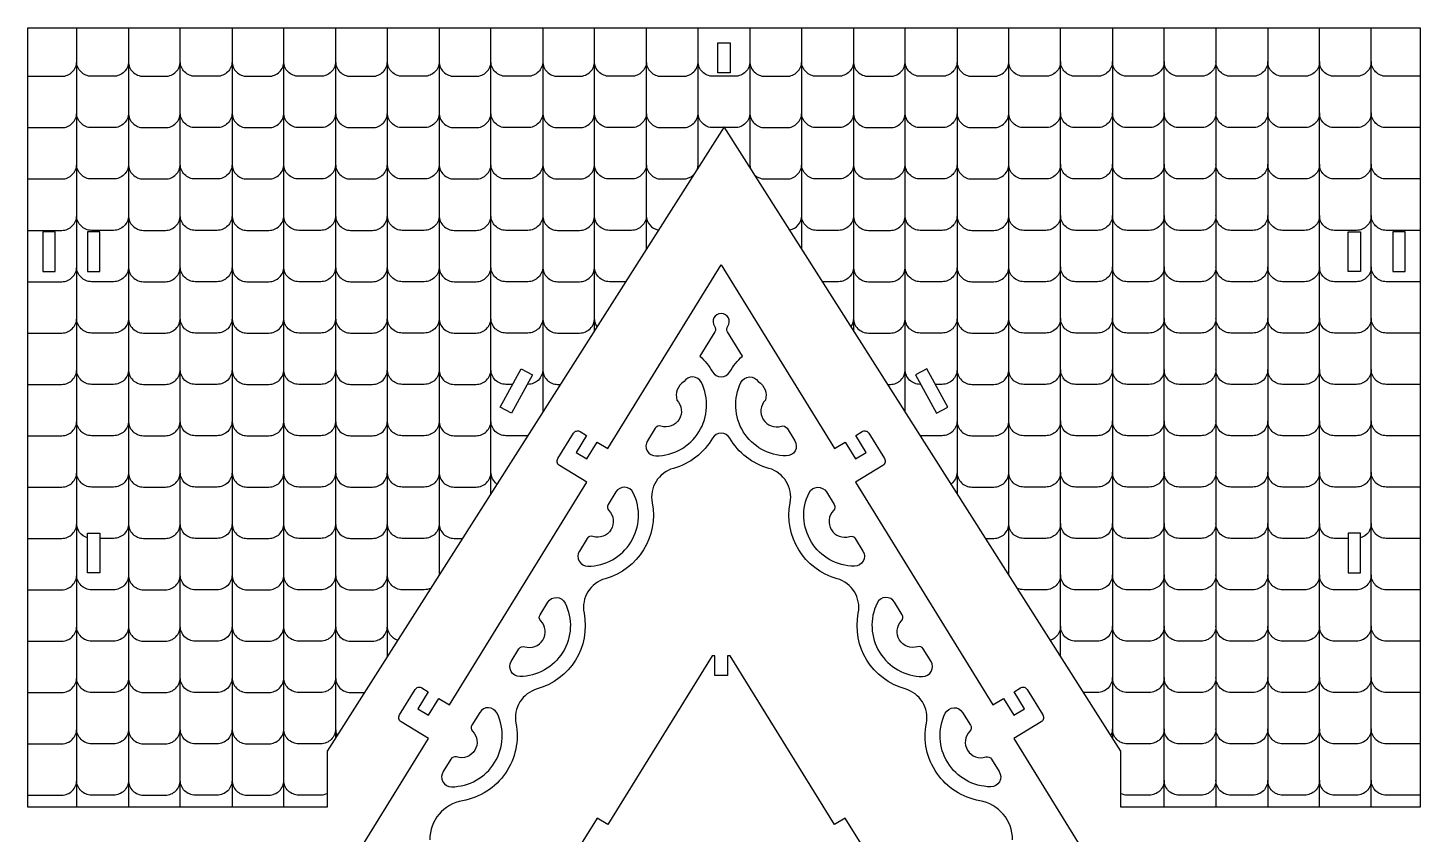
# Model space of a CAD drawing. Extents: x 3334 to 5610, y 984 to 2451.
# Drawn here: x 3782 to 4455, y 1554 to 1944 of the extents above; entities that cross this region are included whole.
import ezdxf

# ---------------------------------------------------------------- set-up
doc = ezdxf.new("R2010")
doc.units = 0
doc.header["$MEASUREMENT"] = 0
doc.layers.add('LAYER1', color=18, linetype='CONTINUOUS')

msp = doc.modelspace()

# ---------------------------------------------------------------- linework, layer by layer
at = {"layer": 'LAYER1'}
for points in [[(3926.78, 1594.5), (3926.78, 1567.47), (3782.06, 1567.47), (3782.06, 1944.45), (4455.5, 1944.45), (4455.5, 1567.47), (4310.78, 1567.47), (4310.78, 1594.5), (4118.78, 1896.58)], [(4115.78, 1922.75), (4115.78, 1937.15), (4121.78, 1937.15), (4121.78, 1922.75)], [(3789.26, 1826.53), (3795.26, 1826.53), (3795.26, 1845.73), (3789.26, 1845.73)], [(3810.86, 1826.53), (3816.86, 1826.53), (3816.86, 1845.73), (3810.86, 1845.73)], [(4426.7, 1826.53), (4420.7, 1826.53), (4420.7, 1845.73), (4426.7, 1845.73)], [(4442.3, 1826.53), (4448.3, 1826.53), (4448.3, 1845.73), (4442.3, 1845.73)], [(4026.13, 1776.51), (4016.01, 1757.97), (4010.52, 1760.97), (4020.64, 1779.51)], [(4211.42, 1776.51), (4221.54, 1757.97), (4227.03, 1760.97), (4216.91, 1779.51)], [(3816.86, 1680.78), (3810.86, 1680.78), (3810.86, 1699.98), (3816.86, 1699.98)], [(4420.7, 1680.78), (4426.7, 1680.78), (4426.7, 1699.98), (4420.7, 1699.98)]]:
    msp.add_lwpolyline(points, close=True, dxfattribs=at)
for points in [[(3805.68, 1567.47), (3805.68, 1944.45)], [(3830.73, 1944.45), (3830.73, 1567.47)], [(3855.78, 1567.47), (3855.78, 1944.45)], [(3880.83, 1944.45), (3880.83, 1567.47)], [(3905.87, 1567.47), (3905.87, 1944.45)], [(3930.92, 1944.45), (3930.92, 1601.02)], [(3955.97, 1640.43), (3955.97, 1944.45)], [(3981.02, 1944.45), (3981.02, 1679.83)], [(4006.06, 1719.24), (4006.06, 1944.45)], [(4031.11, 1944.45), (4031.11, 1758.65)], [(4056.16, 1798.06), (4056.16, 1944.45)], [(4081.21, 1944.45), (4081.21, 1837.47)], [(4106.25, 1876.88), (4106.25, 1944.45)], [(4131.3, 1944.45), (4131.3, 1876.88)], [(4156.35, 1837.47), (4156.35, 1944.45)], [(4181.4, 1944.45), (4181.4, 1798.06)], [(4206.44, 1758.65), (4206.44, 1944.45)], [(4231.49, 1944.45), (4231.49, 1719.24)], [(4256.54, 1679.83), (4256.54, 1944.45)], [(4281.59, 1640.43), (4281.59, 1944.45)], [(4306.63, 1944.45), (4306.63, 1601.02)], [(4331.68, 1567.47), (4331.68, 1944.45)], [(4356.73, 1944.45), (4356.73, 1567.47)], [(4381.78, 1944.45), (4381.78, 1567.47)], [(4406.82, 1567.47), (4406.82, 1944.45)], [(4431.87, 1567.47), (4431.87, 1944.45)], [(4187.47, 1545.78), (4177.38, 1562.12), (4172.28, 1558.97), (4121.83, 1640.64), (4120.4, 1640.64), (4120.4, 1631.04), (4114.4, 1631.04), (4114.4, 1640.64), (4112.98, 1640.64), (4062.53, 1558.97), (4057.42, 1562.12), (4047.34, 1545.78)]]:
    msp.add_lwpolyline(points, dxfattribs=at)
for points in [[(3782.06, 1921), (3798.48, 1921, 0.414214), (3805.68, 1928.2)], [(3830.73, 1928.2, -0.414214), (3823.53, 1921), (3812.88, 1921, -0.414214), (3805.68, 1928.2)], [(3830.73, 1928.2, 0.414214), (3837.93, 1921), (3848.58, 1921, 0.414214), (3855.78, 1928.2)], [(3880.83, 1928.2, -0.414214), (3873.63, 1921), (3862.98, 1921, -0.414214), (3855.78, 1928.2)], [(3880.83, 1928.2, 0.414214), (3888.03, 1921), (3898.67, 1921, 0.414214), (3905.87, 1928.2)], [(3930.92, 1928.2, -0.414214), (3923.72, 1921), (3913.07, 1921, -0.414214), (3905.87, 1928.2)], [(3930.92, 1928.2, 0.414214), (3938.12, 1921), (3948.77, 1921, 0.414214), (3955.97, 1928.2)], [(3981.02, 1928.2, -0.414214), (3973.82, 1921), (3963.17, 1921, -0.414214), (3955.97, 1928.2)], [(3981.02, 1928.2, 0.414214), (3988.22, 1921), (3998.86, 1921, 0.414214), (4006.06, 1928.2)], [(4031.11, 1928.2, -0.414214), (4023.91, 1921), (4013.26, 1921, -0.414214), (4006.06, 1928.2)], [(4031.11, 1928.2, 0.414214), (4038.31, 1921), (4048.96, 1921, 0.414214), (4056.16, 1928.2)], [(4081.21, 1928.2, -0.414214), (4074.01, 1921), (4063.36, 1921, -0.414214), (4056.16, 1928.2)], [(4081.21, 1928.2, 0.414214), (4088.41, 1921), (4099.05, 1921, 0.414214), (4106.25, 1928.2)], [(4131.3, 1928.2, -0.414214), (4124.1, 1921), (4113.45, 1921, -0.414214), (4106.25, 1928.2)], [(4131.3, 1928.2, 0.414214), (4138.5, 1921), (4149.15, 1921, 0.414214), (4156.35, 1928.2)], [(4181.4, 1928.2, -0.414214), (4174.2, 1921), (4163.55, 1921, -0.414214), (4156.35, 1928.2)], [(4181.4, 1928.2, 0.414214), (4188.6, 1921), (4199.24, 1921, 0.414214), (4206.44, 1928.2)], [(4231.49, 1928.2, -0.414214), (4224.29, 1921), (4213.64, 1921, -0.414214), (4206.44, 1928.2)], [(4231.49, 1928.2, 0.414214), (4238.69, 1921), (4249.34, 1921, 0.414214), (4256.54, 1928.2)], [(4281.59, 1928.2, -0.414214), (4274.39, 1921), (4263.74, 1921, -0.414214), (4256.54, 1928.2)], [(4306.63, 1928.2, -0.414214), (4299.43, 1921), (4288.79, 1921, -0.414214), (4281.59, 1928.2)], [(4331.68, 1928.2, -0.414214), (4324.48, 1921), (4313.83, 1921, -0.414214), (4306.63, 1928.2)], [(4356.73, 1928.2, -0.414214), (4349.53, 1921), (4338.88, 1921, -0.414214), (4331.68, 1928.2)], [(4381.78, 1928.2, -0.414214), (4374.58, 1921), (4363.93, 1921, -0.414214), (4356.73, 1928.2)], [(4406.82, 1928.2, -0.414214), (4399.62, 1921), (4388.98, 1921, -0.414214), (4381.78, 1928.2)], [(4431.87, 1928.2, -0.414214), (4424.67, 1921), (4414.02, 1921, -0.414214), (4406.82, 1928.2)], [(4455.5, 1921), (4439.07, 1921, -0.414214), (4431.87, 1928.2)], [(3782.06, 1896.16), (3798.48, 1896.16, 0.414214), (3805.68, 1903.36)], [(3830.73, 1903.36, -0.414214), (3823.53, 1896.16), (3812.88, 1896.16, -0.414214), (3805.68, 1903.36)], [(3830.73, 1903.36, 0.414214), (3837.93, 1896.16), (3848.58, 1896.16, 0.414214), (3855.78, 1903.36)], [(3880.83, 1903.36, -0.414214), (3873.63, 1896.16), (3862.98, 1896.16, -0.414214), (3855.78, 1903.36)], [(3880.83, 1903.36, 0.414214), (3888.03, 1896.16), (3898.67, 1896.16, 0.414214), (3905.87, 1903.36)], [(3930.92, 1903.36, -0.414214), (3923.72, 1896.16), (3913.07, 1896.16, -0.414214), (3905.87, 1903.36)], [(3930.92, 1903.36, 0.414214), (3938.12, 1896.16), (3948.77, 1896.16, 0.414214), (3955.97, 1903.36)], [(3981.02, 1903.36, -0.414214), (3973.82, 1896.16), (3963.17, 1896.16, -0.414214), (3955.97, 1903.36)], [(3981.02, 1903.36, 0.414214), (3988.22, 1896.16), (3998.86, 1896.16, 0.414214), (4006.06, 1903.36)], [(4031.11, 1903.36, -0.414214), (4023.91, 1896.16), (4013.26, 1896.16, -0.414214), (4006.06, 1903.36)], [(4031.11, 1903.36, 0.414214), (4038.31, 1896.16), (4048.96, 1896.16, 0.414214), (4056.16, 1903.36)], [(4081.21, 1903.36, -0.414214), (4074.01, 1896.16), (4063.36, 1896.16, -0.414214), (4056.16, 1903.36)], [(4081.21, 1903.36, 0.414214), (4088.41, 1896.16), (4099.05, 1896.16, 0.414214), (4106.25, 1903.36)], [(4118.51, 1896.16), (4113.45, 1896.16, -0.414214), (4106.25, 1903.36)], [(4131.3, 1903.36, -0.414214), (4124.1, 1896.16), (4119.04, 1896.16)], [(4131.3, 1903.36, 0.414214), (4138.5, 1896.16), (4149.15, 1896.16, 0.414214), (4156.35, 1903.36)], [(4181.4, 1903.36, -0.414214), (4174.2, 1896.16), (4163.55, 1896.16, -0.414214), (4156.35, 1903.36)], [(4181.4, 1903.36, 0.414214), (4188.6, 1896.16), (4199.24, 1896.16, 0.414214), (4206.44, 1903.36)], [(4231.49, 1903.36, -0.414214), (4224.29, 1896.16), (4213.64, 1896.16, -0.414214), (4206.44, 1903.36)], [(4231.49, 1903.36, 0.414214), (4238.69, 1896.16), (4249.34, 1896.16, 0.414214), (4256.54, 1903.36)], [(4281.59, 1903.36, -0.414214), (4274.39, 1896.16), (4263.74, 1896.16, -0.414214), (4256.54, 1903.36)], [(4306.63, 1903.36, -0.414214), (4299.43, 1896.16), (4288.79, 1896.16, -0.414214), (4281.59, 1903.36)], [(4331.68, 1903.36, -0.414214), (4324.48, 1896.16), (4313.83, 1896.16, -0.414214), (4306.63, 1903.36)], [(4356.73, 1903.36, -0.414214), (4349.53, 1896.16), (4338.88, 1896.16, -0.414214), (4331.68, 1903.36)], [(4381.78, 1903.36, -0.414214), (4374.58, 1896.16), (4363.93, 1896.16, -0.414214), (4356.73, 1903.36)], [(4406.82, 1903.36, -0.414214), (4399.62, 1896.16), (4388.98, 1896.16, -0.414214), (4381.78, 1903.36)], [(4431.87, 1903.36, -0.414214), (4424.67, 1896.16), (4414.02, 1896.16, -0.414214), (4406.82, 1903.36)], [(4455.5, 1896.16), (4439.07, 1896.16, -0.414214), (4431.87, 1903.36)], [(3782.06, 1871.32), (3798.48, 1871.32, 0.414214), (3805.68, 1878.52)], [(3830.73, 1878.52, -0.414214), (3823.53, 1871.32), (3812.88, 1871.32, -0.414214), (3805.68, 1878.52)], [(3830.73, 1878.52, 0.414214), (3837.93, 1871.32), (3848.58, 1871.32, 0.414214), (3855.78, 1878.52)], [(3880.83, 1878.52, -0.414214), (3873.63, 1871.32), (3862.98, 1871.32, -0.414214), (3855.78, 1878.52)], [(3880.83, 1878.52, 0.414214), (3888.03, 1871.32), (3898.67, 1871.32, 0.414214), (3905.87, 1878.52)], [(3930.92, 1878.52, -0.414214), (3923.72, 1871.32), (3913.07, 1871.32, -0.414214), (3905.87, 1878.52)], [(3930.92, 1878.52, 0.414214), (3938.12, 1871.32), (3948.77, 1871.32, 0.414214), (3955.97, 1878.52)], [(3981.02, 1878.52, -0.414214), (3973.82, 1871.32), (3963.17, 1871.32, -0.414214), (3955.97, 1878.52)], [(3981.02, 1878.52, 0.414214), (3988.22, 1871.32), (3998.86, 1871.32, 0.414214), (4006.06, 1878.52)], [(4031.11, 1878.52, -0.414214), (4023.91, 1871.32), (4013.26, 1871.32, -0.414214), (4006.06, 1878.52)], [(4031.11, 1878.52, 0.414214), (4038.31, 1871.32), (4048.96, 1871.32, 0.414214), (4056.16, 1878.52)], [(4081.21, 1878.52, -0.414214), (4074.01, 1871.32), (4063.36, 1871.32, -0.414214), (4056.16, 1878.52)], [(4081.21, 1878.52, 0.414214), (4088.41, 1871.32), (4099.05, 1871.32, 0.188396), (4103.93, 1873.23)], [(4105.92, 1876.35, 0.076751), (4106.25, 1878.52)], [(4106.4, 1877.1, -0.049716), (4106.25, 1878.52)], [(4131.3, 1878.52, -0.049716), (4131.16, 1877.1)], [(4131.3, 1878.52, 0.076751), (4131.64, 1876.35)], [(4133.62, 1873.23, 0.188396), (4138.5, 1871.32), (4149.15, 1871.32, 0.414214), (4156.35, 1878.52)], [(4181.4, 1878.52, -0.414214), (4174.2, 1871.32), (4163.55, 1871.32, -0.414214), (4156.35, 1878.52)], [(4181.4, 1878.52, 0.414214), (4188.6, 1871.32), (4199.24, 1871.32, 0.414214), (4206.44, 1878.52)], [(4231.49, 1878.52, -0.414214), (4224.29, 1871.32), (4213.64, 1871.32, -0.414214), (4206.44, 1878.52)], [(4231.49, 1878.52, 0.414214), (4238.69, 1871.32), (4249.34, 1871.32, 0.414214), (4256.54, 1878.52)], [(4281.59, 1878.52, -0.414214), (4274.39, 1871.32), (4263.74, 1871.32, -0.414214), (4256.54, 1878.52)], [(4306.63, 1878.52, -0.414214), (4299.43, 1871.32), (4288.79, 1871.32, -0.414214), (4281.59, 1878.52)], [(4331.68, 1878.52, -0.414214), (4324.48, 1871.32), (4313.83, 1871.32, -0.414214), (4306.63, 1878.52)], [(4356.73, 1878.52, -0.414214), (4349.53, 1871.32), (4338.88, 1871.32, -0.414214), (4331.68, 1878.52)], [(4381.78, 1878.52, -0.414214), (4374.58, 1871.32), (4363.93, 1871.32, -0.414214), (4356.73, 1878.52)], [(4406.82, 1878.52, -0.414214), (4399.62, 1871.32), (4388.98, 1871.32, -0.414214), (4381.78, 1878.52)], [(4431.87, 1878.52, -0.414214), (4424.67, 1871.32), (4414.02, 1871.32, -0.414214), (4406.82, 1878.52)], [(4455.5, 1871.32), (4439.07, 1871.32, -0.414214), (4431.87, 1878.52)], [(3782.06, 1846.48), (3798.48, 1846.48, 0.414214), (3805.68, 1853.68)], [(3830.73, 1853.68, -0.414214), (3823.53, 1846.48), (3812.88, 1846.48, -0.414214), (3805.68, 1853.68)], [(3830.73, 1853.68, 0.414214), (3837.93, 1846.48), (3848.58, 1846.48, 0.414214), (3855.78, 1853.68)], [(3880.83, 1853.68, -0.414214), (3873.63, 1846.48), (3862.98, 1846.48, -0.414214), (3855.78, 1853.68)], [(3880.83, 1853.68, 0.414214), (3888.03, 1846.48), (3898.67, 1846.48, 0.414214), (3905.87, 1853.68)], [(3930.92, 1853.68, -0.414214), (3923.72, 1846.48), (3913.07, 1846.48, -0.414214), (3905.87, 1853.68)], [(3930.92, 1853.68, 0.414214), (3938.12, 1846.48), (3948.77, 1846.48, 0.414214), (3955.97, 1853.68)], [(3981.02, 1853.68, -0.414214), (3973.82, 1846.48), (3963.17, 1846.48, -0.414214), (3955.97, 1853.68)], [(3981.02, 1853.68, 0.414214), (3988.22, 1846.48), (3998.86, 1846.48, 0.414214), (4006.06, 1853.68)], [(4031.11, 1853.68, -0.414214), (4023.91, 1846.48), (4013.26, 1846.48, -0.414214), (4006.06, 1853.68)], [(4031.11, 1853.68, 0.414214), (4038.31, 1846.48), (4048.96, 1846.48, 0.414214), (4056.16, 1853.68)], [(4081.21, 1853.68, -0.414214), (4074.01, 1846.48), (4063.36, 1846.48, -0.414214), (4056.16, 1853.68)], [(4081.21, 1853.68, 0.358552), (4087.02, 1846.62)], [(4150.53, 1846.62, 0.358552), (4156.35, 1853.68)], [(4181.4, 1853.68, -0.414214), (4174.2, 1846.48), (4163.55, 1846.48, -0.414214), (4156.35, 1853.68)], [(4181.4, 1853.68, 0.414214), (4188.6, 1846.48), (4199.24, 1846.48, 0.414214), (4206.44, 1853.68)], [(4231.49, 1853.68, -0.414214), (4224.29, 1846.48), (4213.64, 1846.48, -0.414214), (4206.44, 1853.68)], [(4231.49, 1853.68, 0.414214), (4238.69, 1846.48), (4249.34, 1846.48, 0.414214), (4256.54, 1853.68)], [(4281.59, 1853.68, -0.414214), (4274.39, 1846.48), (4263.74, 1846.48, -0.414214), (4256.54, 1853.68)], [(4306.63, 1853.68, -0.414214), (4299.43, 1846.48), (4288.79, 1846.48, -0.414214), (4281.59, 1853.68)], [(4331.68, 1853.68, -0.414214), (4324.48, 1846.48), (4313.83, 1846.48, -0.414214), (4306.63, 1853.68)], [(4356.73, 1853.68, -0.414214), (4349.53, 1846.48), (4338.88, 1846.48, -0.414214), (4331.68, 1853.68)], [(4381.78, 1853.68, -0.414214), (4374.58, 1846.48), (4363.93, 1846.48, -0.414214), (4356.73, 1853.68)], [(4406.82, 1853.68, -0.414214), (4399.62, 1846.48), (4388.98, 1846.48, -0.414214), (4381.78, 1853.68)], [(4431.87, 1853.68, -0.414214), (4424.67, 1846.48), (4414.02, 1846.48, -0.414214), (4406.82, 1853.68)], [(4455.5, 1846.48), (4439.07, 1846.48, -0.414214), (4431.87, 1853.68)], [(3782.06, 1821.64), (3798.48, 1821.64, 0.414214), (3805.68, 1828.84)], [(3830.73, 1828.84, -0.414214), (3823.53, 1821.64), (3812.88, 1821.64, -0.414214), (3805.68, 1828.84)], [(3830.73, 1828.84, 0.414214), (3837.93, 1821.64), (3848.58, 1821.64, 0.414214), (3855.78, 1828.84)], [(3880.83, 1828.84, -0.414214), (3873.63, 1821.64), (3862.98, 1821.64, -0.414214), (3855.78, 1828.84)], [(3880.83, 1828.84, 0.414214), (3888.03, 1821.64), (3898.67, 1821.64, 0.414214), (3905.87, 1828.84)], [(3930.92, 1828.84, -0.414214), (3923.72, 1821.64), (3913.07, 1821.64, -0.414214), (3905.87, 1828.84)], [(3926.84, 1521.21), (3975.85, 1600.57), (3962.58, 1608.77, -0.414214), (3961.8, 1612.07), (3969.36, 1624.32, -0.414214), (3972.67, 1625.1), (3975.73, 1623.21), (3970.69, 1615.04), (3975.79, 1611.89), (3980.84, 1620.06), (3985.94, 1616.9), (4052.44, 1724.57), (4039.17, 1732.77, -0.414214), (4038.39, 1736.07), (4045.95, 1748.32, -0.414214), (4049.26, 1749.11), (4052.32, 1747.21), (4047.28, 1739.05), (4052.38, 1735.89), (4057.42, 1744.06), (4062.53, 1740.91), (4117.4, 1829.75), (4172.28, 1740.91), (4177.38, 1744.06), (4182.43, 1735.89), (4187.53, 1739.05), (4182.49, 1747.21), (4185.55, 1749.11, -0.414214), (4188.85, 1748.32), (4196.42, 1736.07, -0.414214), (4195.64, 1732.77), (4182.37, 1724.57), (4248.87, 1616.9), (4253.97, 1620.06), (4259.02, 1611.89), (4264.12, 1615.04), (4259.08, 1623.21), (4262.14, 1625.1, -0.414214), (4265.44, 1624.32), (4273.01, 1612.07, -0.414214), (4272.23, 1608.77), (4258.96, 1600.57), (4307.97, 1521.21, -0.139213)], [(3930.92, 1828.84, 0.414214), (3938.12, 1821.64), (3948.77, 1821.64, 0.414214), (3955.97, 1828.84)], [(3981.02, 1828.84, -0.414214), (3973.82, 1821.64), (3963.17, 1821.64, -0.414214), (3955.97, 1828.84)], [(3981.02, 1828.84, 0.414214), (3988.22, 1821.64), (3998.86, 1821.64, 0.414214), (4006.06, 1828.84)], [(4031.11, 1828.84, -0.414214), (4023.91, 1821.64), (4013.26, 1821.64, -0.414214), (4006.06, 1828.84)], [(4031.11, 1828.84, 0.414214), (4038.31, 1821.64), (4048.96, 1821.64, 0.414214), (4056.16, 1828.84)], [(4071.15, 1821.64), (4063.36, 1821.64, -0.414214), (4056.16, 1828.84)], [(4181.4, 1828.84, -0.414214), (4174.2, 1821.64), (4166.41, 1821.64)], [(4181.4, 1828.84, 0.414214), (4188.6, 1821.64), (4199.24, 1821.64, 0.414214), (4206.44, 1828.84)], [(4231.49, 1828.84, -0.414214), (4224.29, 1821.64), (4213.64, 1821.64, -0.414214), (4206.44, 1828.84)], [(4231.49, 1828.84, 0.414214), (4238.69, 1821.64), (4249.34, 1821.64, 0.414214), (4256.54, 1828.84)], [(4281.59, 1828.84, -0.414214), (4274.39, 1821.64), (4263.74, 1821.64, -0.414214), (4256.54, 1828.84)], [(4306.63, 1828.84, -0.414214), (4299.43, 1821.64), (4288.79, 1821.64, -0.414214), (4281.59, 1828.84)], [(4331.68, 1828.84, -0.414214), (4324.48, 1821.64), (4313.83, 1821.64, -0.414214), (4306.63, 1828.84)], [(4356.73, 1828.84, -0.414214), (4349.53, 1821.64), (4338.88, 1821.64, -0.414214), (4331.68, 1828.84)], [(4381.78, 1828.84, -0.414214), (4374.58, 1821.64), (4363.93, 1821.64, -0.414214), (4356.73, 1828.84)], [(4406.82, 1828.84, -0.414214), (4399.62, 1821.64), (4388.98, 1821.64, -0.414214), (4381.78, 1828.84)], [(4431.87, 1828.84, -0.414214), (4424.67, 1821.64), (4414.02, 1821.64, -0.414214), (4406.82, 1828.84)], [(4455.5, 1821.64), (4439.07, 1821.64, -0.414214), (4431.87, 1828.84)], [(3782.06, 1796.8), (3798.48, 1796.8, 0.414214), (3805.68, 1804)], [(3830.73, 1804, -0.414214), (3823.53, 1796.8), (3812.88, 1796.8, -0.414214), (3805.68, 1804)], [(3830.73, 1804, 0.414214), (3837.93, 1796.8), (3848.58, 1796.8, 0.414214), (3855.78, 1804)], [(3880.83, 1804, -0.414214), (3873.63, 1796.8), (3862.98, 1796.8, -0.414214), (3855.78, 1804)], [(3880.83, 1804, 0.414214), (3888.03, 1796.8), (3898.67, 1796.8, 0.414214), (3905.87, 1804)], [(3930.92, 1804, -0.414214), (3923.72, 1796.8), (3913.07, 1796.8, -0.414214), (3905.87, 1804)], [(3930.92, 1804, 0.414214), (3938.12, 1796.8), (3948.77, 1796.8, 0.414214), (3955.97, 1804)], [(3981.02, 1804, -0.414214), (3973.82, 1796.8), (3963.17, 1796.8, -0.414214), (3955.97, 1804)], [(3981.02, 1804, 0.414214), (3988.22, 1796.8), (3998.86, 1796.8, 0.414214), (4006.06, 1804)], [(4031.11, 1804, -0.414214), (4023.91, 1796.8), (4013.26, 1796.8, -0.414214), (4006.06, 1804)], [(4031.11, 1804, 0.414214), (4038.31, 1796.8), (4048.96, 1796.8, 0.414214), (4056.16, 1804)], [(4057.38, 1799.99, -0.14901), (4056.16, 1804)], [(4181.4, 1804, -0.14901), (4180.17, 1799.99)], [(4181.4, 1804, 0.414214), (4188.6, 1796.8), (4199.24, 1796.8, 0.414214), (4206.44, 1804)], [(4231.49, 1804, -0.414214), (4224.29, 1796.8), (4213.64, 1796.8, -0.414214), (4206.44, 1804)], [(4231.49, 1804, 0.414214), (4238.69, 1796.8), (4249.34, 1796.8, 0.414214), (4256.54, 1804)], [(4281.59, 1804, -0.414214), (4274.39, 1796.8), (4263.74, 1796.8, -0.414214), (4256.54, 1804)], [(4306.63, 1804, -0.414214), (4299.43, 1796.8), (4288.79, 1796.8, -0.414214), (4281.59, 1804)], [(4331.68, 1804, -0.414214), (4324.48, 1796.8), (4313.83, 1796.8, -0.414214), (4306.63, 1804)], [(4356.73, 1804, -0.414214), (4349.53, 1796.8), (4338.88, 1796.8, -0.414214), (4331.68, 1804)], [(4381.78, 1804, -0.414214), (4374.58, 1796.8), (4363.93, 1796.8, -0.414214), (4356.73, 1804)], [(4406.82, 1804, -0.414214), (4399.62, 1796.8), (4388.98, 1796.8, -0.414214), (4381.78, 1804)], [(4431.87, 1804, -0.414214), (4424.67, 1796.8), (4414.02, 1796.8, -0.414214), (4406.82, 1804)], [(4455.5, 1796.8), (4439.07, 1796.8, -0.414214), (4431.87, 1804)], [(3782.06, 1771.96), (3798.48, 1771.96, 0.414214), (3805.68, 1779.16)], [(3830.73, 1779.16, -0.414214), (3823.53, 1771.96), (3812.88, 1771.96, -0.414214), (3805.68, 1779.16)], [(3830.73, 1779.16, 0.414214), (3837.93, 1771.96), (3848.58, 1771.96, 0.414214), (3855.78, 1779.16)], [(3880.83, 1779.16, -0.414214), (3873.63, 1771.96), (3862.98, 1771.96, -0.414214), (3855.78, 1779.16)], [(3880.83, 1779.16, 0.414214), (3888.03, 1771.96), (3898.67, 1771.96, 0.414214), (3905.87, 1779.16)], [(3930.92, 1779.16, -0.414214), (3923.72, 1771.96), (3913.07, 1771.96, -0.414214), (3905.87, 1779.16)], [(3930.92, 1779.16, 0.414214), (3938.12, 1771.96), (3948.77, 1771.96, 0.414214), (3955.97, 1779.16)], [(3981.02, 1779.16, -0.414214), (3973.82, 1771.96), (3963.17, 1771.96, -0.414214), (3955.97, 1779.16)], [(3981.02, 1779.16, 0.414214), (3988.22, 1771.96), (3998.86, 1771.96, 0.414214), (4006.06, 1779.16)], [(4016.52, 1771.96), (4013.26, 1771.96, -0.414214), (4006.06, 1779.16)], [(4031.11, 1779.16, -0.414214), (4023.91, 1771.96), (4023.65, 1771.96)], [(4031.11, 1779.16, 0.414214), (4038.31, 1771.96), (4039.57, 1771.96)], [(4197.98, 1771.96), (4199.24, 1771.96, 0.414214), (4206.44, 1779.16)], [(4213.91, 1771.96), (4213.64, 1771.96, -0.414214), (4206.44, 1779.16)], [(4231.49, 1779.16, -0.414214), (4224.29, 1771.96), (4221.03, 1771.96)], [(4231.49, 1779.16, 0.414214), (4238.69, 1771.96), (4249.34, 1771.96, 0.414214), (4256.54, 1779.16)], [(4281.59, 1779.16, -0.414214), (4274.39, 1771.96), (4263.74, 1771.96, -0.414214), (4256.54, 1779.16)], [(4306.63, 1779.16, -0.414214), (4299.43, 1771.96), (4288.79, 1771.96, -0.414214), (4281.59, 1779.16)], [(4331.68, 1779.16, -0.414214), (4324.48, 1771.96), (4313.83, 1771.96, -0.414214), (4306.63, 1779.16)], [(4356.73, 1779.16, -0.414214), (4349.53, 1771.96), (4338.88, 1771.96, -0.414214), (4331.68, 1779.16)], [(4381.78, 1779.16, -0.414214), (4374.58, 1771.96), (4363.93, 1771.96, -0.414214), (4356.73, 1779.16)], [(4406.82, 1779.16, -0.414214), (4399.62, 1771.96), (4388.98, 1771.96, -0.414214), (4381.78, 1779.16)], [(4431.87, 1779.16, -0.414214), (4424.67, 1771.96), (4414.02, 1771.96, -0.414214), (4406.82, 1779.16)], [(4455.5, 1771.96), (4439.07, 1771.96, -0.414214), (4431.87, 1779.16)], [(3782.06, 1747.12), (3798.48, 1747.12, 0.414214), (3805.68, 1754.32)], [(3830.73, 1754.32, -0.414214), (3823.53, 1747.12), (3812.88, 1747.12, -0.414214), (3805.68, 1754.32)], [(3830.73, 1754.32, 0.414214), (3837.93, 1747.12), (3848.58, 1747.12, 0.414214), (3855.78, 1754.32)], [(3880.83, 1754.32, -0.414214), (3873.63, 1747.12), (3862.98, 1747.12, -0.414214), (3855.78, 1754.32)], [(3880.83, 1754.32, 0.414214), (3888.03, 1747.12), (3898.67, 1747.12, 0.414214), (3905.87, 1754.32)], [(3930.92, 1754.32, -0.414214), (3923.72, 1747.12), (3913.07, 1747.12, -0.414214), (3905.87, 1754.32)], [(3930.92, 1754.32, 0.414214), (3938.12, 1747.12), (3948.77, 1747.12, 0.414214), (3955.97, 1754.32)], [(3981.02, 1754.32, -0.414214), (3973.82, 1747.12), (3963.17, 1747.12, -0.414214), (3955.97, 1754.32)], [(3981.02, 1754.32, 0.414214), (3988.22, 1747.12), (3998.86, 1747.12, 0.414214), (4006.06, 1754.32)], [(4023.78, 1747.12), (4013.26, 1747.12, -0.414214), (4006.06, 1754.32)], [(4231.49, 1754.32, -0.414214), (4224.29, 1747.12), (4213.77, 1747.12)], [(4231.49, 1754.32, 0.414214), (4238.69, 1747.12), (4249.34, 1747.12, 0.414214), (4256.54, 1754.32)], [(4281.59, 1754.32, -0.414214), (4274.39, 1747.12), (4263.74, 1747.12, -0.414214), (4256.54, 1754.32)], [(4306.63, 1754.32, -0.414214), (4299.43, 1747.12), (4288.79, 1747.12, -0.414214), (4281.59, 1754.32)], [(4331.68, 1754.32, -0.414214), (4324.48, 1747.12), (4313.83, 1747.12, -0.414214), (4306.63, 1754.32)], [(4356.73, 1754.32, -0.414214), (4349.53, 1747.12), (4338.88, 1747.12, -0.414214), (4331.68, 1754.32)], [(4381.78, 1754.32, -0.414214), (4374.58, 1747.12), (4363.93, 1747.12, -0.414214), (4356.73, 1754.32)], [(4406.82, 1754.32, -0.414214), (4399.62, 1747.12), (4388.98, 1747.12, -0.414214), (4381.78, 1754.32)], [(4431.87, 1754.32, -0.414214), (4424.67, 1747.12), (4414.02, 1747.12, -0.414214), (4406.82, 1754.32)], [(4455.5, 1747.12), (4439.07, 1747.12, -0.414214), (4431.87, 1754.32)], [(4258.37, 1551.64, 0.364346), (4242.47, 1570.55, -0.419429), (4216.67, 1608, 0.390324), (4206.42, 1624.6, -0.390324), (4183.72, 1661.35, 0.390324), (4173.47, 1677.95, -0.390324), (4150.77, 1714.7, 0.390324), (4140.52, 1731.3, -0.195222), (4121.55, 1745.98, 0.575498), (4113.25, 1745.98, -0.195222), (4094.29, 1731.3, 0.390324), (4084.04, 1714.7, -0.390324), (4061.34, 1677.95, 0.390324), (4051.09, 1661.35, -0.390324), (4028.39, 1624.6, 0.390324), (4018.14, 1608, -0.419429), (3992.33, 1570.55, 0.364346), (3976.44, 1551.64)], [(3782.06, 1722.28), (3798.48, 1722.28, 0.414214), (3805.68, 1729.48)], [(3830.73, 1729.48, -0.414214), (3823.53, 1722.28), (3812.88, 1722.28, -0.414214), (3805.68, 1729.48)], [(3830.73, 1729.48, 0.414214), (3837.93, 1722.28), (3848.58, 1722.28, 0.414214), (3855.78, 1729.48)], [(3880.83, 1729.48, -0.414214), (3873.63, 1722.28), (3862.98, 1722.28, -0.414214), (3855.78, 1729.48)], [(3880.83, 1729.48, 0.414214), (3888.03, 1722.28), (3898.67, 1722.28, 0.414214), (3905.87, 1729.48)], [(3930.92, 1729.48, -0.414214), (3923.72, 1722.28), (3913.07, 1722.28, -0.414214), (3905.87, 1729.48)], [(3930.92, 1729.48, 0.414214), (3938.12, 1722.28), (3948.77, 1722.28, 0.414214), (3955.97, 1729.48)], [(3981.02, 1729.48, -0.414214), (3973.82, 1722.28), (3963.17, 1722.28, -0.414214), (3955.97, 1729.48)], [(3981.02, 1729.48, 0.414214), (3988.22, 1722.28), (3998.86, 1722.28, 0.414214), (4006.06, 1729.48)], [(4008.92, 1723.74, -0.235041), (4006.06, 1729.48)], [(4231.49, 1729.48, -0.235041), (4228.63, 1723.74)], [(4231.49, 1729.48, 0.414214), (4238.69, 1722.28), (4249.34, 1722.28, 0.414214), (4256.54, 1729.48)], [(4281.59, 1729.48, -0.414214), (4274.39, 1722.28), (4263.74, 1722.28, -0.414214), (4256.54, 1729.48)], [(4306.63, 1729.48, -0.414214), (4299.43, 1722.28), (4288.79, 1722.28, -0.414214), (4281.59, 1729.48)], [(4331.68, 1729.48, -0.414214), (4324.48, 1722.28), (4313.83, 1722.28, -0.414214), (4306.63, 1729.48)], [(4356.73, 1729.48, -0.414214), (4349.53, 1722.28), (4338.88, 1722.28, -0.414214), (4331.68, 1729.48)], [(4381.78, 1729.48, -0.414214), (4374.58, 1722.28), (4363.93, 1722.28, -0.414214), (4356.73, 1729.48)], [(4406.82, 1729.48, -0.414214), (4399.62, 1722.28), (4388.98, 1722.28, -0.414214), (4381.78, 1729.48)], [(4431.87, 1729.48, -0.414214), (4424.67, 1722.28), (4414.02, 1722.28, -0.414214), (4406.82, 1729.48)], [(4455.5, 1722.28), (4439.07, 1722.28, -0.414214), (4431.87, 1729.48)], [(3782.06, 1697.44), (3798.48, 1697.44, 0.414214), (3805.68, 1704.64)], [(3810.86, 1697.73, -0.332931), (3805.68, 1704.64)], [(3830.73, 1704.64, -0.414214), (3823.53, 1697.44), (3816.86, 1697.44)], [(3830.73, 1704.64, 0.414214), (3837.93, 1697.44), (3848.58, 1697.44, 0.414214), (3855.78, 1704.64)], [(3880.83, 1704.64, -0.414214), (3873.63, 1697.44), (3862.98, 1697.44, -0.414214), (3855.78, 1704.64)], [(3880.83, 1704.64, 0.414214), (3888.03, 1697.44), (3898.67, 1697.44, 0.414214), (3905.87, 1704.64)], [(3930.92, 1704.64, -0.414214), (3923.72, 1697.44), (3913.07, 1697.44, -0.414214), (3905.87, 1704.64)], [(3930.92, 1704.64, 0.414214), (3938.12, 1697.44), (3948.77, 1697.44, 0.414214), (3955.97, 1704.64)], [(3981.02, 1704.64, -0.414214), (3973.82, 1697.44), (3963.17, 1697.44, -0.414214), (3955.97, 1704.64)], [(3981.02, 1704.64, 0.414214), (3988.22, 1697.44), (3992.21, 1697.44)], [(4245.35, 1697.44), (4249.34, 1697.44, 0.414214), (4256.54, 1704.64)], [(4281.59, 1704.64, -0.414214), (4274.39, 1697.44), (4263.74, 1697.44, -0.414214), (4256.54, 1704.64)], [(4306.63, 1704.64, -0.414214), (4299.43, 1697.44), (4288.79, 1697.44, -0.414214), (4281.59, 1704.64)], [(4331.68, 1704.64, -0.414214), (4324.48, 1697.44), (4313.83, 1697.44, -0.414214), (4306.63, 1704.64)], [(4356.73, 1704.64, -0.414214), (4349.53, 1697.44), (4338.88, 1697.44, -0.414214), (4331.68, 1704.64)], [(4381.78, 1704.64, -0.414214), (4374.58, 1697.44), (4363.93, 1697.44, -0.414214), (4356.73, 1704.64)], [(4406.82, 1704.64, -0.414214), (4399.62, 1697.44), (4388.98, 1697.44, -0.414214), (4381.78, 1704.64)], [(4420.7, 1697.44), (4414.02, 1697.44, -0.414214), (4406.82, 1704.64)], [(4431.87, 1704.64, -0.332931), (4426.7, 1697.73)], [(4455.5, 1697.44), (4439.07, 1697.44, -0.414214), (4431.87, 1704.64)], [(3782.06, 1672.6), (3798.48, 1672.6, 0.414214), (3805.68, 1679.8)], [(3830.73, 1679.8, -0.414214), (3823.53, 1672.6), (3812.88, 1672.6, -0.414214), (3805.68, 1679.8)], [(3830.73, 1679.8, 0.414214), (3837.93, 1672.6), (3848.58, 1672.6, 0.414214), (3855.78, 1679.8)], [(3880.83, 1679.8, -0.414214), (3873.63, 1672.6), (3862.98, 1672.6, -0.414214), (3855.78, 1679.8)], [(3880.83, 1679.8, 0.414214), (3888.03, 1672.6), (3898.67, 1672.6, 0.414214), (3905.87, 1679.8)], [(3930.92, 1679.8, -0.414214), (3923.72, 1672.6), (3913.07, 1672.6, -0.414214), (3905.87, 1679.8)], [(3930.92, 1679.8, 0.414214), (3938.12, 1672.6), (3948.77, 1672.6, 0.414214), (3955.97, 1679.8)], [(3976.84, 1673.27, -0.108933), (3973.82, 1672.6), (3963.17, 1672.6, -0.414214), (3955.97, 1679.8)], [(4281.59, 1679.8, -0.414214), (4274.39, 1672.6), (4263.74, 1672.6, -0.108933), (4260.71, 1673.27)], [(4306.63, 1679.8, -0.414214), (4299.43, 1672.6), (4288.79, 1672.6, -0.414214), (4281.59, 1679.8)], [(4331.68, 1679.8, -0.414214), (4324.48, 1672.6), (4313.83, 1672.6, -0.414214), (4306.63, 1679.8)], [(4356.73, 1679.8, -0.414214), (4349.53, 1672.6), (4338.88, 1672.6, -0.414214), (4331.68, 1679.8)], [(4381.78, 1679.8, -0.414214), (4374.58, 1672.6), (4363.93, 1672.6, -0.414214), (4356.73, 1679.8)], [(4406.82, 1679.8, -0.414214), (4399.62, 1672.6), (4388.98, 1672.6, -0.414214), (4381.78, 1679.8)], [(4431.87, 1679.8, -0.414214), (4424.67, 1672.6), (4414.02, 1672.6, -0.414214), (4406.82, 1679.8)], [(4455.5, 1672.6), (4439.07, 1672.6, -0.414214), (4431.87, 1679.8)], [(3782.06, 1647.76), (3798.48, 1647.76, 0.414214), (3805.68, 1654.96)], [(3830.73, 1654.96, -0.414214), (3823.53, 1647.76), (3812.88, 1647.76, -0.414214), (3805.68, 1654.96)], [(3830.73, 1654.96, 0.414214), (3837.93, 1647.76), (3848.58, 1647.76, 0.414214), (3855.78, 1654.96)], [(3880.83, 1654.96, -0.414214), (3873.63, 1647.76), (3862.98, 1647.76, -0.414214), (3855.78, 1654.96)], [(3880.83, 1654.96, 0.414214), (3888.03, 1647.76), (3898.67, 1647.76, 0.414214), (3905.87, 1654.96)], [(3930.92, 1654.96, -0.414214), (3923.72, 1647.76), (3913.07, 1647.76, -0.414214), (3905.87, 1654.96)], [(3930.92, 1654.96, 0.414214), (3938.12, 1647.76), (3948.77, 1647.76, 0.414214), (3955.97, 1654.96)], [(3960.87, 1648.14, -0.321983), (3955.97, 1654.96)], [(4281.59, 1654.96, -0.321983), (4276.68, 1648.14)], [(4306.63, 1654.96, -0.414214), (4299.43, 1647.76), (4288.79, 1647.76, -0.414214), (4281.59, 1654.96)], [(4331.68, 1654.96, -0.414214), (4324.48, 1647.76), (4313.83, 1647.76, -0.414214), (4306.63, 1654.96)], [(4356.73, 1654.96, -0.414214), (4349.53, 1647.76), (4338.88, 1647.76, -0.414214), (4331.68, 1654.96)], [(4381.78, 1654.96, -0.414214), (4374.58, 1647.76), (4363.93, 1647.76, -0.414214), (4356.73, 1654.96)], [(4406.82, 1654.96, -0.414214), (4399.62, 1647.76), (4388.98, 1647.76, -0.414214), (4381.78, 1654.96)], [(4431.87, 1654.96, -0.414214), (4424.67, 1647.76), (4414.02, 1647.76, -0.414214), (4406.82, 1654.96)], [(4455.5, 1647.76), (4439.07, 1647.76, -0.414214), (4431.87, 1654.96)], [(3782.06, 1622.92), (3798.48, 1622.92, 0.414214), (3805.68, 1630.12)], [(3830.73, 1630.12, -0.414214), (3823.53, 1622.92), (3812.88, 1622.92, -0.414214), (3805.68, 1630.12)], [(3830.73, 1630.12, 0.414214), (3837.93, 1622.92), (3848.58, 1622.92, 0.414214), (3855.78, 1630.12)], [(3880.83, 1630.12, -0.414214), (3873.63, 1622.92), (3862.98, 1622.92, -0.414214), (3855.78, 1630.12)], [(3880.83, 1630.12, 0.414214), (3888.03, 1622.92), (3898.67, 1622.92, 0.414214), (3905.87, 1630.12)], [(3930.92, 1630.12, -0.414214), (3923.72, 1622.92), (3913.07, 1622.92, -0.414214), (3905.87, 1630.12)], [(3930.92, 1630.12, 0.414214), (3938.12, 1622.92), (3944.84, 1622.92)], [(4306.63, 1630.12, -0.414214), (4299.43, 1622.92), (4292.71, 1622.92)], [(4331.68, 1630.12, -0.414214), (4324.48, 1622.92), (4313.83, 1622.92, -0.414214), (4306.63, 1630.12)], [(4356.73, 1630.12, -0.414214), (4349.53, 1622.92), (4338.88, 1622.92, -0.414214), (4331.68, 1630.12)], [(4381.78, 1630.12, -0.414214), (4374.58, 1622.92), (4363.93, 1622.92, -0.414214), (4356.73, 1630.12)], [(4406.82, 1630.12, -0.414214), (4399.62, 1622.92), (4388.98, 1622.92, -0.414214), (4381.78, 1630.12)], [(4431.87, 1630.12, -0.414214), (4424.67, 1622.92), (4414.02, 1622.92, -0.414214), (4406.82, 1630.12)], [(4455.5, 1622.92), (4439.07, 1622.92, -0.414214), (4431.87, 1630.12)], [(3782.06, 1598.08), (3798.48, 1598.08, 0.414214), (3805.68, 1605.28)], [(3830.73, 1605.28, -0.414214), (3823.53, 1598.08), (3812.88, 1598.08, -0.414214), (3805.68, 1605.28)], [(3830.73, 1605.28, 0.414214), (3837.93, 1598.08), (3848.58, 1598.08, 0.414214), (3855.78, 1605.28)], [(3880.83, 1605.28, -0.414214), (3873.63, 1598.08), (3862.98, 1598.08, -0.414214), (3855.78, 1605.28)], [(3880.83, 1605.28, 0.414214), (3888.03, 1598.08), (3898.67, 1598.08, 0.414214), (3905.87, 1605.28)], [(3930.92, 1605.28, -0.414214), (3923.72, 1598.08), (3913.07, 1598.08, -0.414214), (3905.87, 1605.28)], [(3930.92, 1605.28, 0.113111), (3931.64, 1602.15)], [(4306.63, 1605.28, -0.113111), (4305.92, 1602.15)], [(4331.68, 1605.28, -0.414214), (4324.48, 1598.08), (4313.83, 1598.08, -0.414214), (4306.63, 1605.28)], [(4356.73, 1605.28, -0.414214), (4349.53, 1598.08), (4338.88, 1598.08, -0.414214), (4331.68, 1605.28)], [(4381.78, 1605.28, -0.414214), (4374.58, 1598.08), (4363.93, 1598.08, -0.414214), (4356.73, 1605.28)], [(4406.82, 1605.28, -0.414214), (4399.62, 1598.08), (4388.98, 1598.08, -0.414214), (4381.78, 1605.28)], [(4431.87, 1605.28, -0.414214), (4424.67, 1598.08), (4414.02, 1598.08, -0.414214), (4406.82, 1605.28)], [(4455.5, 1598.08), (4439.07, 1598.08, -0.414214), (4431.87, 1605.28)], [(3782.06, 1573.24), (3798.48, 1573.24, 0.414214), (3805.68, 1580.44)], [(3830.73, 1580.44, -0.414214), (3823.53, 1573.24), (3812.88, 1573.24, -0.414214), (3805.68, 1580.44)], [(3830.73, 1580.44, 0.414214), (3837.93, 1573.24), (3848.58, 1573.24, 0.414214), (3855.78, 1580.44)], [(3880.83, 1580.44, -0.414214), (3873.63, 1573.24), (3862.98, 1573.24, -0.414214), (3855.78, 1580.44)], [(3880.83, 1580.44, 0.414214), (3888.03, 1573.24), (3898.67, 1573.24, 0.414214), (3905.87, 1580.44)], [(3926.78, 1573.92, -0.110043), (3923.72, 1573.24), (3913.07, 1573.24, -0.414214), (3905.87, 1580.44)], [(4331.68, 1580.44, -0.414214), (4324.48, 1573.24), (4313.83, 1573.24, -0.110043), (4310.78, 1573.92)], [(4356.73, 1580.44, -0.414214), (4349.53, 1573.24), (4338.88, 1573.24, -0.414214), (4331.68, 1580.44)], [(4381.78, 1580.44, -0.414214), (4374.58, 1573.24), (4363.93, 1573.24, -0.414214), (4356.73, 1580.44)], [(4406.82, 1580.44, -0.414214), (4399.62, 1573.24), (4388.98, 1573.24, -0.414214), (4381.78, 1580.44)], [(4431.87, 1580.44, -0.414214), (4424.67, 1573.24), (4414.02, 1573.24, -0.414214), (4406.82, 1580.44)], [(4455.5, 1573.24), (4439.07, 1573.24, -0.414214), (4431.87, 1580.44)]]:
    msp.add_lwpolyline(points, format="xyb", dxfattribs=at)
for points in [[(4113.25, 1778.01, 0.575498), (4121.55, 1778.01, -0.077363), (4127.73, 1785.63), (4120.47, 1797.39, -0.303894), (4120.56, 1800.06, 0.612281), (4117.4, 1806.25, 0.612281), (4114.24, 1800.06, -0.303894), (4114.34, 1797.39), (4107.08, 1785.63, -0.077363)], [(4081.76, 1744.64, 0.589932), (4085.88, 1737.32, 0.55259), (4107.84, 1772.87, 0.589932), (4099.45, 1773.28, 0.344768), (4096.02, 1764.27, -0.782555), (4088.29, 1751.74, 0.344768), (4085.51, 1750.72)], [(4153.05, 1744.64, -0.589932), (4148.92, 1737.32, -0.55259), (4126.96, 1772.87, -0.589932), (4135.36, 1773.28, -0.344768), (4138.78, 1764.27, 0.782555), (4146.52, 1751.74, -0.344768), (4149.29, 1750.72)], [(4052.56, 1697.37), (4048.81, 1691.29, 0.589932), (4052.93, 1683.97, 0.55259), (4074.89, 1719.53, 0.589932), (4066.5, 1719.93), (4062.75, 1713.86, 0.344768), (4063.07, 1710.92, -0.782555), (4055.34, 1698.39, 0.344768)], [(4182.24, 1697.37), (4186, 1691.29, -0.589932), (4181.87, 1683.97, -0.55259), (4159.91, 1719.53, -0.589932), (4168.31, 1719.93), (4172.06, 1713.86, -0.344768), (4171.73, 1710.92, 0.782555), (4179.47, 1698.39, -0.344768)], [(4019.61, 1644.02, -0.344768), (4022.39, 1645.04, 0.782555), (4030.12, 1657.57, -0.344768), (4029.8, 1660.51), (4033.55, 1666.58, -0.589932), (4041.94, 1666.18, -0.55259), (4019.98, 1630.62, -0.589932), (4015.86, 1637.94)], [(4215.19, 1644.02, 0.344768), (4212.42, 1645.04, -0.782555), (4204.68, 1657.57, 0.344768), (4205.01, 1660.51), (4201.26, 1666.58, 0.589932), (4192.86, 1666.18, 0.55259), (4214.83, 1630.62, 0.589932), (4218.95, 1637.94)], [(3986.66, 1590.67), (3982.91, 1584.6, 0.589932), (3987.03, 1577.27, 0.55259), (4008.99, 1612.83, 0.589932), (4000.6, 1613.24), (3996.85, 1607.16, 0.344768), (3997.17, 1604.22, -0.782555), (3989.44, 1591.69, 0.344768)], [(4248.14, 1590.67), (4251.9, 1584.6, -0.589932), (4247.78, 1577.27, -0.55259), (4225.81, 1612.83, -0.589932), (4234.21, 1613.24), (4237.96, 1607.16, -0.344768), (4237.63, 1604.22, 0.782555), (4245.37, 1591.69, -0.344768)]]:
    msp.add_lwpolyline(points, format="xyb", close=True, dxfattribs=at)

doc.saveas('drawing.dxf')
